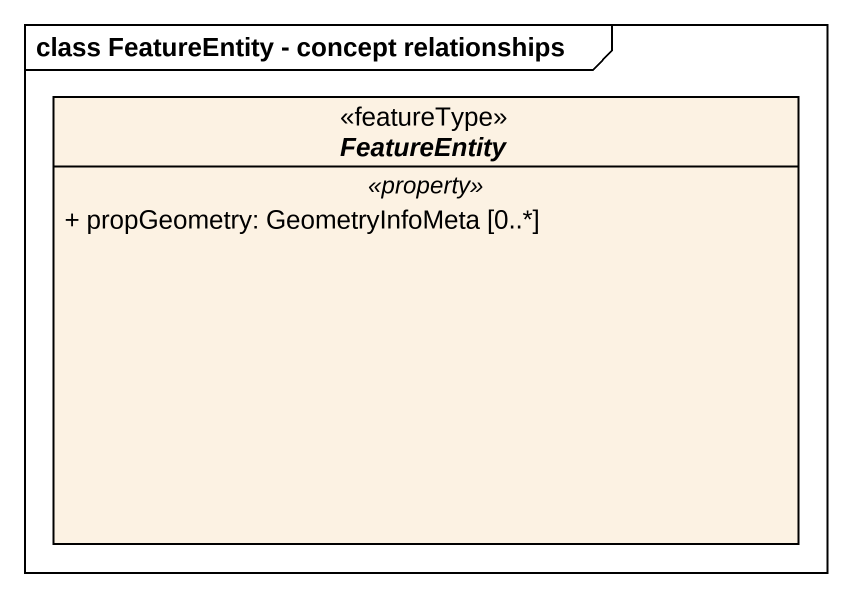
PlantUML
@startuml
mainframe class FeatureEntity - concept relationships
hide circle
hide empty members
skinparam classAttributeIconSize 0
abstract class FeatureEntity <<featureType>> {
  .. <<property>> ..
  + propGeometry: GeometryInfoMeta [0..*]
}
@enduml
